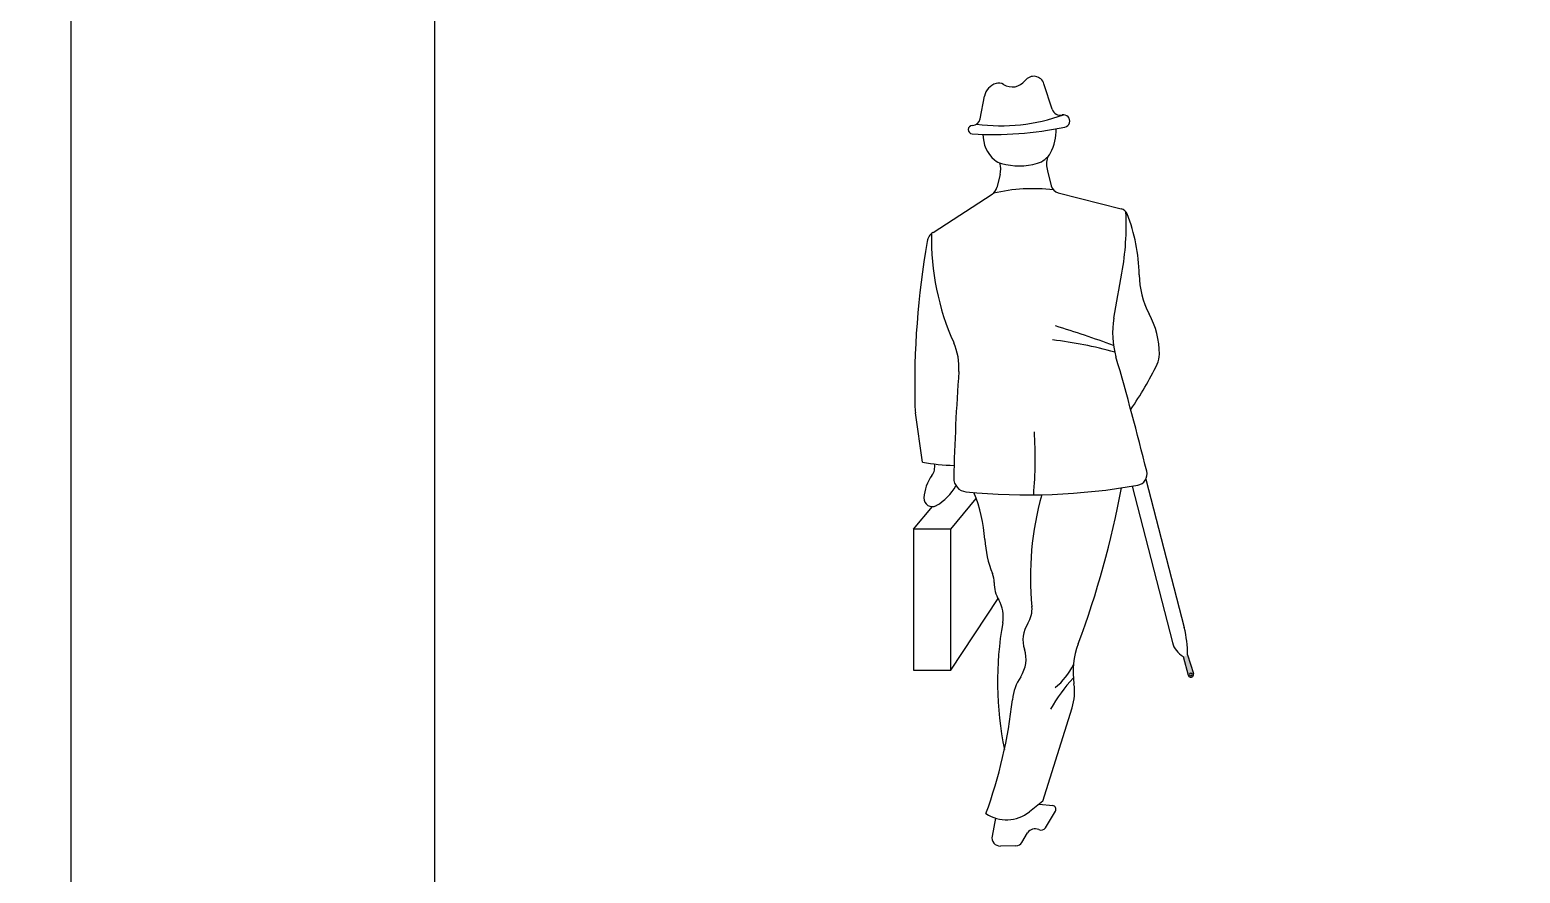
# Model space of a CAD drawing. Header units: millimetres. Extents: x 577 to 2337, y 236 to 943.
# Drawn here: x 754.762 to 758.801, y 698.902 to 701.189 of the extents above; entities that cross this region are included whole.
import ezdxf

# ---------------------------------------------------------------- set-up
doc = ezdxf.new("R2010")
doc.units = ezdxf.units.MM
doc.header["$LTSCALE"] = 0.01
doc.layers.add('06-Furn', color=4, linetype='Continuous')

# ---------------------------------------------------------------- blocks, each defined once
blk = doc.blocks.new('dyi')
at = {"layer": '06-Furn', "color": 8}
for p, q in [((757.5325, 700.9736), (757.5103, 701.0427)), ((757.3372, 700.9474), (757.3492, 701.0091)), ((757.3912, 700.7965), (757.3828, 700.7616)), ((757.5195, 700.8067), (757.5299, 700.7663)), ((757.2096, 700.6399), (757.37, 700.7436)), ((757.5492, 700.7471), (757.7199, 700.7036)), ((757.1812, 700.0172), (757.1621, 700.1508)), ((757.7866, 699.971), (757.8904, 699.5683)), ((757.7491, 699.9517), (757.8585, 699.5275)), ((757.1567, 699.8356), (757.2084, 699.8964)), ((757.2575, 699.8356), (757.3264, 699.9186)), ((757.2575, 699.8356), (757.1567, 699.8356)), ((757.1567, 699.8356), (757.1567, 699.4528)), ((757.2575, 699.4528), (757.2575, 699.8356)), ((757.2575, 699.4528), (757.3858, 699.6469)), ((757.8874, 699.4904), (757.9009, 699.4395)), ((757.8995, 699.4941), (757.9154, 699.4437)), ((757.1567, 699.4528), (757.2575, 699.4528)), ((757.5071, 699.0976), (757.5867, 699.351)), ((757.5071, 699.0976), (757.4708, 699.0687)), ((757.4974, 699.0899), (757.534, 699.0861)), ((757.3793, 699.0513), (757.3697, 699.0032)), ((757.5141, 699.0259), (757.5414, 699.0711)), ((757.4506, 698.9859), (757.466, 699.0117)), ((757.4342, 698.9765), (757.3923, 698.976))]:
    blk.add_line(p, q, dxfattribs=at)
blk.add_lwpolyline([(757.9044, 699.4414, 1), (757.912, 699.4414, 1)], format="xyb", close=True, dxfattribs=at)
for centre, radius, start, end in [((757.4239, 701.0785), 0.0443, 238.0182, 322.5802), ((757.4824, 701.0337), 0.0293, 17.8014, 142.5802), ((757.3933, 701.0005), 0.045, 106.7287, 168.9594), ((757.3875, 701.0201), 0.0245, 58.0182, 106.7287), ((757.5542, 700.9805), 0.0228, 197.8014, 283.2206), ((757.3158, 700.9515), 0.0218, 271.1677, 348.9594), ((757.3932, 701.4256), 0.4967, 262.4077, 289.9817), ((757.5632, 700.9419), 0.0169, 281.9548, 103.2206), ((757.3165, 700.9184), 0.0114, 91.1677, 266.4122), ((757.374, 701.8358), 0.9305, 266.4122, 281.9548), ((757.437, 700.906), 0.0923, 180.1648, 229.0965), ((757.4168, 700.9161), 0.1266, 331.438, 2.1279), ((757.4764, 700.8836), 0.0587, 285.7471, 331.438), ((757.4069, 700.8712), 0.0462, 229.0965, 255.017), ((757.3297, 700.8114), 0.0633, 346.364, 14.9861), ((757.4425, 701.0041), 0.1839, 255.017, 285.7471), ((757.591, 700.825), 0.0737, 165.0412, 194.3756), ((757.3538, 700.7686), 0.0298, 302.8764, 346.364), ((757.4801, 700.2875), 0.4707, 83.1702, 103.1381), ((757.5557, 700.7729), 0.0267, 194.3756, 255.7158), ((757.7143, 700.6816), 0.0227, 21.9371, 75.7158), ((756.9743, 700.6622), 0.759, 349.9398, 2.4817), ((757.3147, 700.5206), 0.4535, 0.5729, 21.9371), ((759.4787, 700.2222), 2.3188, 170.2336, 181.2786), ((757.2292, 700.6094), 0.0363, 122.8764, 170.2336), ((757.8893, 700.6213), 0.6838, 178.6874, 204.2114), ((704.4148, 709.9867), 54.1392, 349.8082, 349.9398), ((757.9976, 700.5275), 0.2294, 180.573, 208.3196), ((757.9253, 700.3666), 0.2291, 169.8082, 196.2024), ((757.5922, 700.309), 0.2311, 0.1886, 28.3196), ((756.8703, 698.1398), 2.3444, 69.31, 73.3616), ((757.1179, 700.2744), 0.162, 355.9113, 24.2114), ((757.4023, 699.2379), 1.1181, 74.4514, 83.2492), ((749.9577, 698.0515), 8.068, 13.91776, 16.20236), ((757.7617, 700.3096), 0.0616, 334.0952, 0.1886), ((763.2778, 699.8341), 6.0136, 175.9113, 178.668), ((756.975, 700.6916), 0.9361, 325.3768, 334.0952), ((757.325, 700.1742), 0.1646, 181.2786, 188.151), ((756.3463, 700.0262), 1.1403, 355.0802, 3.688), ((757.2725, 700.4689), 0.4608, 258.5808, 269.2798), ((757.1753, 700.004), 0.039, 323.5962, 11.5498), ((757.297, 699.9143), 0.1122, 143.5962, 177.0227), ((757.3026, 699.9731), 0.0368, 178.668, 264.4191), ((757.759, 699.9847), 0.0308, 279.992, 13.9178), ((757.2075, 699.919), 0.0226, 177.0227, 299.5364), ((757.1499, 700.0205), 0.1393, 299.5364, 330.9961), ((757.4661, 701.6469), 1.7186, 264.4191, 279.992), ((756.9596, 699.7827), 0.3912, 3.5976, 22.8361), ((758.2943, 699.7055), 0.8207, 164.2203, 185.6281), ((755.3073, 700.3874), 2.4526, 339.3992, 349.6605), ((757.6545, 699.8264), 0.3051, 183.5976, 201.4594), ((757.3083, 699.6903), 0.0669, 359.9672, 21.4594), ((757.469, 699.6902), 0.0938, 179.9672, 209.888), ((757.308, 699.5976), 0.092, 349.9743, 29.888), ((757.4065, 699.6181), 0.0714, 327.0925, 5.6281), ((758.304, 699.4215), 0.9195, 169.9743, 191.5292), ((757.5348, 699.535), 0.0814, 147.0925, 198.2247), ((757.6131, 699.4968), 0.2864, 359.4678, 14.4596), ((757.8056, 699.4483), 0.2164, 159.3992, 188.6482), ((757.9158, 699.5423), 0.0592, 194.466, 241.2535), ((757.3763, 699.4828), 0.0854, 326.1048, 18.2247), ((757.4339, 699.5414), 0.1726, 308.1917, 334.7813), ((757.9082, 699.4414), 0.00757, 194.8484, 17.5418), ((757.5615, 699.3584), 0.1376, 146.1048, 173.9708), ((757.9002, 699.1411), 0.4251, 136.8877, 150.991), ((757.4494, 699.3941), 0.1439, 342.5629, 8.6482), ((756.1402, 699.5086), 1.2916, 339.8621, 353.9708), ((757.533, 699.0762), 0.0099, 328.8444, 84.0407), ((757.4085, 699.1471), 0.1001, 236.1804, 308.4963), ((757.392, 698.9987), 0.0227, 168.6643, 270.7371), ((757.4859, 698.9998), 0.0231, 63.9194, 149.1181), ((757.5022, 699.0331), 0.0139, 243.9194, 328.8444), ((757.4339, 698.9959), 0.0194, 270.7371, 329.1181)]:
    blk.add_arc(centre, radius, start, end, dxfattribs=at)
blk.add_solid([(757.8874, 699.4904), (757.8995, 699.4941), (757.9009, 699.4395), (757.9154, 699.4437)], dxfattribs=at)

msp = doc.modelspace()

# ---------------------------------------------------------------- linework, layer by layer
at = {"layer": '06-Furn', "color": 5}
for points in [[(739.8738, 711.677), (739.8738, 689.3724), (754.8738, 689.3724), (754.8738, 711.677)], [(755.8581, 711.677), (755.8581, 698.677), (763.3581, 698.677), (763.3581, 711.677)]]:
    msp.add_lwpolyline(points, close=True, dxfattribs=at)

# ---------------------------------------------------------------- block references
at = {"color": 8}
msp.add_blockref('dyi', (0, 0), dxfattribs=at)

doc.saveas('drawing.dxf')
